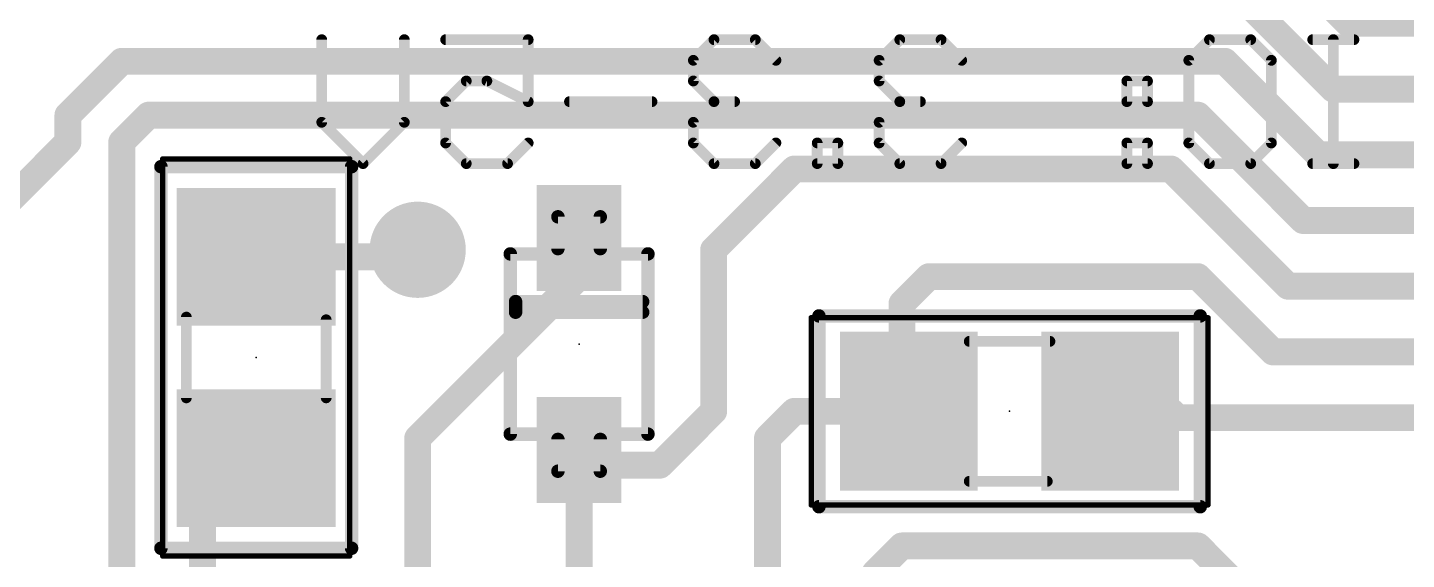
# Model space of a CAD drawing. Extents: x -0.1 to 34.1, y -0.1 to 21.1.
# Drawn here: x 9.27 to 22.29, y 8.76 to 13.78 of the extents above; entities that cross this region are included whole.
import ezdxf

# ---------------------------------------------------------------- set-up
doc = ezdxf.new("R2010")
doc.units = 0
for name, color, linetype in [('16', 132, 'CONTINUOUS'), ('18', 110, 'CONTINUOUS'), ('22', 253, 'CONTINUOUS'), ('24', 53, 'CONTINUOUS'), ('40', 132, 'CONTINUOUS'), ('52', 253, 'CONTINUOUS')]:
    doc.layers.add(name, color=color, linetype=linetype)

# ---------------------------------------------------------------- blocks, each defined once
blk = doc.blocks.new('RECT')
blk.add_solid([(-0.5, -0.5), (0.5, -0.5), (-0.5, 0.5), (0.5, 0.5)])
blk = doc.blocks.new('ROUNDV')
at = {"const_width": 0.5}
blk.add_lwpolyline([(0, -0.25, 1), (0, 0.25, 1), (0, -0.25)], format="xyb", dxfattribs=at)

msp = doc.modelspace()

# ---------------------------------------------------------------- linework, layer by layer
at = {"layer": '16', "const_width": 0.254}
for points in [[(21.082, 14.478), (21.74, 13.82)], [(20.828, 13.97), (21.598, 13.2)], [(21.74, 13.82), (29.72, 13.82)], [(9.652, 12.954), (10.16, 13.462)], [(10.16, 13.462), (20.574, 13.462)], [(20.574, 13.462), (21.456, 12.58)], [(21.598, 13.2), (29.72, 13.2)], [(9.652, 12.7), (9.652, 12.954)], [(10.16, 12.7), (10.414, 12.954)], [(10.414, 12.954), (20.32, 12.954)], [(20.32, 12.954), (21.314, 11.96)], [(9.017, 12.065), (9.652, 12.7)], [(10.16, 10.922), (10.16, 12.7)], [(21.456, 12.58), (29.72, 12.58)], [(15.748, 11.684), (16.51, 12.446)], [(16.51, 12.446), (20.066, 12.446)], [(20.066, 12.446), (21.172, 11.34)], [(21.314, 11.96), (29.72, 11.96)], [(14.478, 11.795), (14.394, 11.684)], [(14.478, 11.43), (14.478, 11.795)], [(11.43, 11.618), (12.888, 11.618)], [(12.888, 11.618), (12.954, 11.684)], [(15.748, 10.16), (15.748, 11.684)], [(12.954, 9.906), (14.478, 11.43)], [(17.78, 11.43), (17.526, 11.176)], [(20.32, 11.43), (17.78, 11.43)], [(21.03, 10.72), (20.32, 11.43)], [(21.172, 11.34), (29.72, 11.34)], [(17.526, 11.176), (17.526, 10.226)], [(10.16, 8.046), (10.16, 10.922)], [(29.72, 10.72), (21.03, 10.72)], [(15.24, 9.652), (15.748, 10.16)], [(16.51, 10.16), (16.256, 9.906)], [(17.592, 10.16), (16.51, 10.16)], [(17.526, 10.226), (17.592, 10.16)], [(19.492, 10.16), (19.298, 10.1)], [(20.066, 10.16), (19.492, 10.16)], [(20.126, 10.1), (20.066, 10.16)], [(20.126, 10.1), (24.578, 10.1)], [(12.954, 4.572), (12.954, 9.906)], [(16.256, 9.906), (16.256, 6.096)], [(14.478, 9.795), (14.562, 9.652)], [(14.478, 9.795), (14.478, 8.316)], [(10.922, 9.21), (11.43, 9.718)], [(14.562, 9.652), (15.24, 9.652)], [(10.922, 6.096), (10.922, 9.21)], [(17.272, 8.636), (17.526, 8.89)], [(17.526, 8.89), (20.32, 8.89)], [(20.32, 8.89), (20.97, 8.24)], [(17.272, 7.686), (17.272, 8.636)]]:
    msp.add_lwpolyline(points, dxfattribs=at)
at = {"layer": '16', "const_width": 0.127}
for points in [[(21.74, 13.8835, 1), (21.74, 13.7565)], [(21.6951, 13.7751, 1), (21.7849, 13.8649)], [(10.16, 13.5255, 1), (10.16, 13.3985)], [(10.2049, 13.4171, 1), (10.1151, 13.5069)], [(20.6189, 13.5069, 1), (20.5291, 13.4171)], [(20.574, 13.3985, 1), (20.574, 13.5255)], [(21.598, 13.2635, 1), (21.598, 13.1365)], [(21.5531, 13.1551, 1), (21.6429, 13.2449)], [(9.7155, 12.954, 1), (9.5885, 12.954)], [(9.6071, 12.9989, 1), (9.6969, 12.9091)], [(10.414, 13.0175, 1), (10.414, 12.8905)], [(10.4589, 12.9091, 1), (10.3691, 12.9989)], [(20.3649, 12.9989, 1), (20.2751, 12.9091)], [(20.32, 12.8905, 1), (20.32, 13.0175)], [(9.5885, 12.7, 1), (9.7155, 12.7)], [(9.6969, 12.6551, 1), (9.6071, 12.7449)], [(10.2235, 12.7, 1), (10.0965, 12.7)], [(10.1151, 12.7449, 1), (10.2049, 12.6551)], [(21.456, 12.6435, 1), (21.456, 12.5165)], [(21.4111, 12.5351, 1), (21.5009, 12.6249)], [(16.51, 12.5095, 1), (16.51, 12.3825)], [(16.5549, 12.4011, 1), (16.4651, 12.4909)], [(20.1109, 12.4909, 1), (20.0211, 12.4011)], [(20.066, 12.3825, 1), (20.066, 12.5095)], [(21.314, 12.0235, 1), (21.314, 11.8965)], [(21.2691, 11.9151, 1), (21.3589, 12.0049)], [(14.5415, 11.795, 1), (14.4145, 11.795)], [(14.5286, 11.7567, 1), (14.4274, 11.8333)], [(11.43, 11.6815, 1), (11.43, 11.5545)], [(12.8431, 11.6629, 1), (12.9329, 11.5731)], [(12.888, 11.5545, 1), (12.888, 11.6815)], [(12.9989, 11.6391, 1), (12.9091, 11.7289)], [(14.3434, 11.7223, 1), (14.4446, 11.6457)], [(15.8115, 11.684, 1), (15.6845, 11.684)], [(15.7031, 11.7289, 1), (15.7929, 11.6391)], [(14.4145, 11.43, 1), (14.5415, 11.43)], [(14.5229, 11.3851, 1), (14.4331, 11.4749)], [(17.78, 11.4935, 1), (17.78, 11.3665)], [(17.8249, 11.3851, 1), (17.7351, 11.4749)], [(20.3649, 11.4749, 1), (20.2751, 11.3851)], [(20.32, 11.3665, 1), (20.32, 11.4935)], [(21.172, 11.4035, 1), (21.172, 11.2765)], [(21.1271, 11.2951, 1), (21.2169, 11.3849)], [(17.5895, 11.176, 1), (17.4625, 11.176)], [(17.4811, 11.2209, 1), (17.5709, 11.1311)], [(10.2235, 10.922, 1), (10.0965, 10.922)], [(10.0965, 10.922, 1), (10.2235, 10.922)], [(21.03, 10.7835, 1), (21.03, 10.6565)], [(20.9851, 10.6751, 1), (21.0749, 10.7649)], [(15.7929, 10.1151, 1), (15.7031, 10.2049)], [(16.51, 10.2235, 1), (16.51, 10.0965)], [(16.5549, 10.1151, 1), (16.4651, 10.2049)], [(17.5709, 10.2709, 1), (17.4811, 10.1811)], [(17.4625, 10.226, 1), (17.5895, 10.226)], [(17.592, 10.0965, 1), (17.592, 10.2235)], [(19.492, 10.2235, 1), (19.492, 10.0965)], [(19.5108, 10.0993, 1), (19.4732, 10.2207)], [(20.1109, 10.2049, 1), (20.0211, 10.1151)], [(20.066, 10.0965, 1), (20.066, 10.2235)], [(15.6845, 10.16, 1), (15.8115, 10.16)], [(17.5471, 10.1151, 1), (17.6369, 10.2049)], [(19.2792, 10.1607, 1), (19.3168, 10.0393)], [(20.126, 10.1635, 1), (20.126, 10.0365)], [(20.0811, 10.0551, 1), (20.1709, 10.1449)], [(13.0175, 9.906, 1), (12.8905, 9.906)], [(16.3195, 9.906, 1), (16.1925, 9.906)], [(12.9091, 9.9509, 1), (12.9989, 9.8611)], [(14.5328, 9.8272, 1), (14.4232, 9.7628)], [(14.5415, 9.795, 1), (14.4145, 9.795)], [(16.2111, 9.9509, 1), (16.3009, 9.8611)], [(11.4749, 9.6731, 1), (11.3851, 9.7629)], [(14.562, 9.7155, 1), (14.562, 9.5885)], [(15.24, 9.5885, 1), (15.24, 9.7155)], [(14.5072, 9.6198, 1), (14.6168, 9.6842)], [(15.1951, 9.6969, 1), (15.2849, 9.6071)], [(10.9855, 9.21, 1), (10.8585, 9.21)], [(10.8771, 9.2549, 1), (10.9669, 9.1651)], [(17.526, 8.9535, 1), (17.526, 8.8265)], [(17.5709, 8.8451, 1), (17.4811, 8.9349)], [(20.3649, 8.9349, 1), (20.2751, 8.8451)], [(20.32, 8.8265, 1), (20.32, 8.9535)], [(17.3355, 8.636, 1), (17.2085, 8.636)]]:
    msp.add_lwpolyline(points, format="xyb", dxfattribs=at)
at = {"layer": '22'}
for points, const_width in [([(12.0482, 12.8866), (12.0482, 13.6662)], 0.1016), ([(12.8278, 13.6662), (12.8278, 12.8866)], 0.1016), ([(13.2176, 13.6662), (13.9972, 13.6662)], 0.1016), ([(13.9972, 13.6662), (13.9972, 13.0815)], 0.1016), ([(15.7513, 13.6662), (15.5564, 13.4713)], 0.1016), ([(16.1411, 13.6662), (15.7513, 13.6662)], 0.1016), ([(16.336, 13.4713), (16.1411, 13.6662)], 0.1016), ([(17.5054, 13.6662), (17.3105, 13.4713)], 0.1016), ([(17.8952, 13.6662), (17.5054, 13.6662)], 0.1016), ([(18.0901, 13.4713), (17.8952, 13.6662)], 0.1016), ([(20.234, 13.4713), (20.4289, 13.6662)], 0.1016), ([(20.4289, 13.6662), (20.8187, 13.6662)], 0.1016), ([(20.8187, 13.6662), (21.0136, 13.4713)], 0.1016), ([(21.7932, 13.6662), (21.4034, 13.6662)], 0.1016), ([(21.5983, 12.4968), (21.5983, 13.6662)], 0.1016), ([(15.5564, 13.4713), (15.5564, 13.2764)], 0.1016), ([(17.3105, 13.4713), (17.3105, 13.2764)], 0.1016), ([(20.234, 12.6917), (20.234, 13.4713)], 0.1016), ([(21.0136, 13.4713), (21.0136, 12.6917)], 0.1016), ([(13.4125, 13.2764), (13.2176, 13.0815)], 0.1016), ([(13.6074, 13.2764), (13.4125, 13.2764)], 0.1016), ([(13.9972, 13.0815), (13.6074, 13.2764)], 0.1016), ([(15.5564, 13.2764), (15.7513, 13.0815)], 0.1016), ([(17.3105, 13.2764), (17.5054, 13.0815)], 0.1016), ([(19.8442, 13.2764), (19.6493, 13.2764)], 0.1016), ([(19.6493, 13.2764), (19.6493, 13.0815)], 0.1016), ([(19.8442, 13.0815), (19.8442, 13.2764)], 0.1016), ([(13.2176, 13.0815), (13.2176, 12.6917)], 0.1016), ([(15.1666, 13.0815), (14.387, 13.0815)], 0.1016), ([(15.7513, 13.0815), (15.5564, 12.8866)], 0.1016), ([(15.7513, 13.0815), (15.9462, 13.0815)], 0.1016), ([(17.5054, 13.0815), (17.3105, 12.8866)], 0.1016), ([(17.5054, 13.0815), (17.7003, 13.0815)], 0.1016), ([(19.6493, 13.0815), (19.8442, 13.0815)], 0.1016), ([(12.438, 12.4968), (12.0482, 12.8866)], 0.1016), ([(12.8278, 12.8866), (12.438, 12.4968)], 0.1016), ([(15.5564, 12.8866), (15.5564, 12.6917)], 0.1016), ([(17.3105, 12.8866), (17.3105, 12.6917)], 0.1016), ([(13.2176, 12.6917), (13.4125, 12.4968)], 0.1016), ([(13.8023, 12.4968), (13.9972, 12.6917)], 0.1016), ([(15.5564, 12.6917), (15.7513, 12.4968)], 0.1016), ([(16.1411, 12.4968), (16.336, 12.6917)], 0.1016), ([(16.9207, 12.6917), (16.7258, 12.6917)], 0.1016), ([(16.7258, 12.6917), (16.7258, 12.4968)], 0.1016), ([(16.9207, 12.4968), (16.9207, 12.6917)], 0.1016), ([(17.3105, 12.6917), (17.5054, 12.4968)], 0.1016), ([(17.8952, 12.4968), (18.0901, 12.6917)], 0.1016), ([(19.8442, 12.6917), (19.6493, 12.6917)], 0.1016), ([(19.6493, 12.6917), (19.6493, 12.4968)], 0.1016), ([(19.8442, 12.4968), (19.8442, 12.6917)], 0.1016), ([(20.4289, 12.4968), (20.234, 12.6917)], 0.1016), ([(21.0136, 12.6917), (20.8187, 12.4968)], 0.1016), ([(12.33, 12.468), (10.53, 12.468)], 0.127), ([(10.53, 12.468), (10.53, 8.868)], 0.127), ([(12.33, 8.868), (12.33, 12.468)], 0.127), ([(13.4125, 12.4968), (13.8023, 12.4968)], 0.1016), ([(15.7513, 12.4968), (16.1411, 12.4968)], 0.1016), ([(16.7258, 12.4968), (16.9207, 12.4968)], 0.1016), ([(17.5054, 12.4968), (17.8952, 12.4968)], 0.1016), ([(19.6493, 12.4968), (19.8442, 12.4968)], 0.1016), ([(20.8187, 12.4968), (20.4289, 12.4968)], 0.1016), ([(21.7932, 12.4968), (21.4034, 12.4968)], 0.1016), ([(15.128, 11.645), (13.828, 11.645)], 0.127), ([(13.828, 11.645), (13.828, 9.945)], 0.127), ([(15.128, 9.945), (15.128, 11.645)], 0.127), ([(15.078, 11.195), (13.878, 11.195)], 0.127), ([(13.878, 11.195), (13.878, 11.095)], 0.127), ([(13.878, 11.095), (15.078, 11.095)], 0.127), ([(16.742, 11.06), (16.742, 9.26)], 0.127), ([(20.342, 11.06), (16.742, 11.06)], 0.127), ([(20.342, 9.26), (20.342, 11.06)], 0.127), ([(13.828, 9.945), (15.128, 9.945)], 0.127), ([(16.742, 9.26), (20.342, 9.26)], 0.127), ([(10.53, 8.868), (12.33, 8.868)], 0.127)]:
    msp.add_lwpolyline(points, dxfattribs=dict(at, const_width=const_width))
for points, const_width in [([(12.0736, 13.6662, 1), (12.0228, 13.6662)], 0.0508), ([(12.8532, 13.6662, 1), (12.8024, 13.6662)], 0.0508), ([(13.2176, 13.6916, 1), (13.2176, 13.6408)], 0.0508), ([(14.0226, 13.6662, 1), (13.9718, 13.6662)], 0.0508), ([(13.9972, 13.6408, 1), (13.9972, 13.6916)], 0.0508), ([(15.7513, 13.6916, 1), (15.7513, 13.6408)], 0.0508), ([(15.7693, 13.6482, 1), (15.7334, 13.6842)], 0.0508), ([(16.1591, 13.6842, 1), (16.1232, 13.6482)], 0.0508), ([(16.1411, 13.6408, 1), (16.1411, 13.6916)], 0.0508), ([(17.5054, 13.6916, 1), (17.5054, 13.6408)], 0.0508), ([(17.5234, 13.6482, 1), (17.4875, 13.6842)], 0.0508), ([(17.9132, 13.6842, 1), (17.8773, 13.6482)], 0.0508), ([(17.8952, 13.6408, 1), (17.8952, 13.6916)], 0.0508), ([(20.4289, 13.6916, 1), (20.4289, 13.6408)], 0.0508), ([(20.4469, 13.6482, 1), (20.4109, 13.6842)], 0.0508), ([(20.8367, 13.6842, 1), (20.8007, 13.6482)], 0.0508), ([(20.8187, 13.6408, 1), (20.8187, 13.6916)], 0.0508), ([(21.4034, 13.6916, 1), (21.4034, 13.6408)], 0.0508), ([(21.6237, 13.6662, 1), (21.5729, 13.6662)], 0.0508), ([(21.7932, 13.6408, 1), (21.7932, 13.6916)], 0.0508), ([(15.5818, 13.4713, 1), (15.531, 13.4713)], 0.0508), ([(15.5385, 13.4893, 1), (15.5744, 13.4533)], 0.0508), ([(16.3181, 13.4533, 1), (16.354, 13.4893)], 0.0508), ([(17.3359, 13.4713, 1), (17.2851, 13.4713)], 0.0508), ([(17.2926, 13.4893, 1), (17.3285, 13.4533)], 0.0508), ([(18.0722, 13.4533, 1), (18.1081, 13.4893)], 0.0508), ([(20.216, 13.4893, 1), (20.252, 13.4533)], 0.0508), ([(20.2594, 13.4713, 1), (20.2086, 13.4713)], 0.0508), ([(21.039, 13.4713, 1), (20.9882, 13.4713)], 0.0508), ([(20.9956, 13.4533, 1), (21.0316, 13.4893)], 0.0508), ([(13.4125, 13.3018, 1), (13.4125, 13.251)], 0.0508), ([(13.4305, 13.2584, 1), (13.3946, 13.2944)], 0.0508), ([(13.6188, 13.2991, 1), (13.5961, 13.2537)], 0.0508), ([(13.6074, 13.251, 1), (13.6074, 13.3018)], 0.0508), ([(15.5744, 13.2944, 1), (15.5385, 13.2584)], 0.0508), ([(15.531, 13.2764, 1), (15.5818, 13.2764)], 0.0508), ([(17.3285, 13.2944, 1), (17.2926, 13.2584)], 0.0508), ([(17.2851, 13.2764, 1), (17.3359, 13.2764)], 0.0508), ([(19.6493, 13.3018, 1), (19.6493, 13.251)], 0.0508), ([(19.6747, 13.2764, 1), (19.6239, 13.2764)], 0.0508), ([(19.8696, 13.2764, 1), (19.8188, 13.2764)], 0.0508), ([(19.8442, 13.251, 1), (19.8442, 13.3018)], 0.0508), ([(13.243, 13.0815, 1), (13.1922, 13.0815)], 0.0508), ([(13.1997, 13.0995, 1), (13.2356, 13.0635)], 0.0508), ([(13.9718, 13.0815, 1), (14.0226, 13.0815)], 0.0508), ([(13.9859, 13.0588, 1), (14.0086, 13.1042)], 0.0508), ([(14.387, 13.1069, 1), (14.387, 13.0561)], 0.0508), ([(15.1666, 13.0561, 1), (15.1666, 13.1069)], 0.0508), ([(15.7513, 13.1069, 1), (15.7513, 13.0561)], 0.0508), ([(15.7693, 13.0635, 1), (15.7334, 13.0995)], 0.0508), ([(15.7334, 13.0635, 1), (15.7693, 13.0995)], 0.0508), ([(15.9462, 13.0561, 1), (15.9462, 13.1069)], 0.0508), ([(17.5054, 13.1069, 1), (17.5054, 13.0561)], 0.0508), ([(17.5234, 13.0635, 1), (17.4875, 13.0995)], 0.0508), ([(17.4875, 13.0635, 1), (17.5234, 13.0995)], 0.0508), ([(17.7003, 13.0561, 1), (17.7003, 13.1069)], 0.0508), ([(19.6493, 13.1069, 1), (19.6493, 13.0561)], 0.0508), ([(19.6239, 13.0815, 1), (19.6747, 13.0815)], 0.0508), ([(19.8188, 13.0815, 1), (19.8696, 13.0815)], 0.0508), ([(19.8442, 13.0561, 1), (19.8442, 13.1069)], 0.0508), ([(12.0662, 12.9046, 1), (12.0303, 12.8686)], 0.0508), ([(12.0228, 12.8866, 1), (12.0736, 12.8866)], 0.0508), ([(12.8024, 12.8866, 1), (12.8532, 12.8866)], 0.0508), ([(12.8458, 12.8686, 1), (12.8099, 12.9046)], 0.0508), ([(15.5818, 12.8866, 1), (15.531, 12.8866)], 0.0508), ([(15.5385, 12.9046, 1), (15.5744, 12.8686)], 0.0508), ([(17.3359, 12.8866, 1), (17.2851, 12.8866)], 0.0508), ([(17.2926, 12.9046, 1), (17.3285, 12.8686)], 0.0508), ([(13.2356, 12.7097, 1), (13.1997, 12.6737)], 0.0508), ([(13.1922, 12.6917, 1), (13.243, 12.6917)], 0.0508), ([(14.0152, 12.6737, 1), (13.9793, 12.7097)], 0.0508), ([(15.5744, 12.7097, 1), (15.5385, 12.6737)], 0.0508), ([(15.531, 12.6917, 1), (15.5818, 12.6917)], 0.0508), ([(16.354, 12.6737, 1), (16.3181, 12.7097)], 0.0508), ([(16.7258, 12.7171, 1), (16.7258, 12.6663)], 0.0508), ([(16.7512, 12.6917, 1), (16.7004, 12.6917)], 0.0508), ([(16.9461, 12.6917, 1), (16.8953, 12.6917)], 0.0508), ([(16.9207, 12.6663, 1), (16.9207, 12.7171)], 0.0508), ([(17.3285, 12.7097, 1), (17.2926, 12.6737)], 0.0508), ([(17.2851, 12.6917, 1), (17.3359, 12.6917)], 0.0508), ([(18.1081, 12.6737, 1), (18.0722, 12.7097)], 0.0508), ([(19.6493, 12.7171, 1), (19.6493, 12.6663)], 0.0508), ([(19.6747, 12.6917, 1), (19.6239, 12.6917)], 0.0508), ([(19.8696, 12.6917, 1), (19.8188, 12.6917)], 0.0508), ([(19.8442, 12.6663, 1), (19.8442, 12.7171)], 0.0508), ([(20.252, 12.7097, 1), (20.216, 12.6737)], 0.0508), ([(20.2086, 12.6917, 1), (20.2594, 12.6917)], 0.0508), ([(20.9882, 12.6917, 1), (21.039, 12.6917)], 0.0508), ([(21.0316, 12.6737, 1), (20.9956, 12.7097)], 0.0508), ([(10.53, 12.4998, 1), (10.53, 12.4362)], 0.0635), ([(10.5618, 12.468, 1), (10.4983, 12.468)], 0.0635), ([(12.3618, 12.468, 1), (12.2982, 12.468)], 0.0635), ([(12.33, 12.4362, 1), (12.33, 12.4998)], 0.0635), ([(12.4201, 12.5148, 1), (12.456, 12.4788)], 0.0508), ([(12.4201, 12.4788, 1), (12.456, 12.5148)], 0.0508), ([(13.4125, 12.5222, 1), (13.4125, 12.4714)], 0.0508), ([(13.3946, 12.4788, 1), (13.4305, 12.5148)], 0.0508), ([(13.7844, 12.5148, 1), (13.8203, 12.4788)], 0.0508), ([(13.8023, 12.4714, 1), (13.8023, 12.5222)], 0.0508), ([(15.7513, 12.5222, 1), (15.7513, 12.4714)], 0.0508), ([(15.7334, 12.4788, 1), (15.7693, 12.5148)], 0.0508), ([(16.1232, 12.5148, 1), (16.1591, 12.4788)], 0.0508), ([(16.1411, 12.4714, 1), (16.1411, 12.5222)], 0.0508), ([(16.7258, 12.5222, 1), (16.7258, 12.4714)], 0.0508), ([(16.7004, 12.4968, 1), (16.7512, 12.4968)], 0.0508), ([(16.8953, 12.4968, 1), (16.9461, 12.4968)], 0.0508), ([(16.9207, 12.4714, 1), (16.9207, 12.5222)], 0.0508), ([(17.5054, 12.5222, 1), (17.5054, 12.4714)], 0.0508), ([(17.4875, 12.4788, 1), (17.5234, 12.5148)], 0.0508), ([(17.8773, 12.5148, 1), (17.9132, 12.4788)], 0.0508), ([(17.8952, 12.4714, 1), (17.8952, 12.5222)], 0.0508), ([(19.6493, 12.5222, 1), (19.6493, 12.4714)], 0.0508), ([(19.6239, 12.4968, 1), (19.6747, 12.4968)], 0.0508), ([(19.8188, 12.4968, 1), (19.8696, 12.4968)], 0.0508), ([(19.8442, 12.4714, 1), (19.8442, 12.5222)], 0.0508), ([(20.4289, 12.5222, 1), (20.4289, 12.4714)], 0.0508), ([(20.4109, 12.4788, 1), (20.4469, 12.5148)], 0.0508), ([(20.8007, 12.5148, 1), (20.8367, 12.4788)], 0.0508), ([(20.8187, 12.4714, 1), (20.8187, 12.5222)], 0.0508), ([(21.4034, 12.5222, 1), (21.4034, 12.4714)], 0.0508), ([(21.5729, 12.4968, 1), (21.6237, 12.4968)], 0.0508), ([(21.7932, 12.4714, 1), (21.7932, 12.5222)], 0.0508), ([(13.828, 11.6768, 1), (13.828, 11.6133)], 0.0635), ([(13.8598, 11.645, 1), (13.7963, 11.645)], 0.0635), ([(15.1598, 11.645, 1), (15.0962, 11.645)], 0.0635), ([(15.128, 11.6133, 1), (15.128, 11.6768)], 0.0635), ([(13.878, 11.2268, 1), (13.878, 11.1632)], 0.0635), ([(13.9098, 11.195, 1), (13.8462, 11.195)], 0.0635), ([(15.078, 11.1632, 1), (15.078, 11.2268)], 0.0635), ([(13.8462, 11.095, 1), (13.9098, 11.095)], 0.0635), ([(13.878, 11.1268, 1), (13.878, 11.0633)], 0.0635), ([(15.078, 11.0633, 1), (15.078, 11.1268)], 0.0635), ([(16.742, 11.0918, 1), (16.742, 11.0282)], 0.0635), ([(16.7737, 11.06, 1), (16.7103, 11.06)], 0.0635), ([(20.3738, 11.06, 1), (20.3103, 11.06)], 0.0635), ([(20.342, 11.0282, 1), (20.342, 11.0918)], 0.0635), ([(13.828, 9.9768, 1), (13.828, 9.9132)], 0.0635), ([(13.7963, 9.945, 1), (13.8598, 9.945)], 0.0635), ([(15.0962, 9.945, 1), (15.1598, 9.945)], 0.0635), ([(15.128, 9.9132, 1), (15.128, 9.9768)], 0.0635), ([(16.742, 9.2918, 1), (16.742, 9.2282)], 0.0635), ([(16.7103, 9.26, 1), (16.7737, 9.26)], 0.0635), ([(20.3103, 9.26, 1), (20.3738, 9.26)], 0.0635), ([(20.342, 9.2282, 1), (20.342, 9.2918)], 0.0635), ([(10.53, 8.8998, 1), (10.53, 8.8362)], 0.0635), ([(10.4983, 8.868, 1), (10.5618, 8.868)], 0.0635), ([(12.2982, 8.868, 1), (12.3618, 8.868)], 0.0635), ([(12.33, 8.8362, 1), (12.33, 8.8998)], 0.0635)]:
    msp.add_lwpolyline(points, format="xyb", dxfattribs=dict(at, const_width=const_width))
at = {"layer": '24'}
for p in [(14.478, 10.795), (11.43, 10.668), (18.542, 10.16)]:
    msp.add_point(p, dxfattribs=at)
at = {"layer": '40', "const_width": 0.0508}
for points in [[(10.547, 12.541), (10.547, 8.795)], [(12.313, 12.541), (10.547, 12.541)], [(12.313, 8.795), (12.313, 12.541)], [(20.415, 11.043), (16.669, 11.043)], [(16.669, 11.043), (16.669, 9.277)], [(20.415, 9.277), (20.415, 11.043)], [(16.669, 9.277), (20.415, 9.277)], [(10.547, 8.795), (12.313, 8.795)]]:
    msp.add_lwpolyline(points, dxfattribs=at)
at = {"layer": '40', "const_width": 0.0254}
for points in [[(10.5597, 12.541, 1), (10.5343, 12.541)], [(10.547, 12.5537, 1), (10.547, 12.5283)], [(12.3257, 12.541, 1), (12.3003, 12.541)], [(12.313, 12.5283, 1), (12.313, 12.5537)], [(16.669, 11.0557, 1), (16.669, 11.0303)], [(16.6817, 11.043, 1), (16.6563, 11.043)], [(20.4277, 11.043, 1), (20.4023, 11.043)], [(20.415, 11.0303, 1), (20.415, 11.0557)], [(16.669, 9.2897, 1), (16.669, 9.2643)], [(16.6563, 9.277, 1), (16.6817, 9.277)], [(20.4023, 9.277, 1), (20.4277, 9.277)], [(20.415, 9.2643, 1), (20.415, 9.2897)], [(10.547, 8.8077, 1), (10.547, 8.7823)], [(10.5343, 8.795, 1), (10.5597, 8.795)], [(12.3003, 8.795, 1), (12.3257, 8.795)], [(12.313, 8.7823, 1), (12.313, 8.8077)]]:
    msp.add_lwpolyline(points, format="xyb", dxfattribs=at)
at = {"layer": '52'}
for points, const_width in [([(14.3098, 11.995, 1), (14.2462, 11.995)], 0.0635), ([(14.278, 12.0268, 1), (14.278, 11.9633)], 0.0635), ([(14.7098, 11.995, 1), (14.6463, 11.995)], 0.0635), ([(14.678, 11.9633, 1), (14.678, 12.0268)], 0.0635), ([(14.2462, 11.695, 1), (14.3098, 11.695)], 0.0635), ([(14.6463, 11.695, 1), (14.7098, 11.695)], 0.0635), ([(10.7954, 11.049, 1), (10.7446, 11.049)], 0.0508), ([(12.1154, 11.024, 1), (12.0646, 11.024)], 0.0508), ([(18.161, 10.8454, 1), (18.161, 10.7946)], 0.0508), ([(18.923, 10.7946, 1), (18.923, 10.8454)], 0.0508), ([(10.7446, 10.287, 1), (10.7954, 10.287)], 0.0508), ([(12.0646, 10.287, 1), (12.1154, 10.287)], 0.0508), ([(14.3098, 9.895, 1), (14.2462, 9.895)], 0.0635), ([(14.7098, 9.895, 1), (14.6463, 9.895)], 0.0635), ([(14.278, 9.6268, 1), (14.278, 9.5633)], 0.0635), ([(14.678, 9.5633, 1), (14.678, 9.6268)], 0.0635), ([(14.2462, 9.595, 1), (14.3098, 9.595)], 0.0635), ([(14.6463, 9.595, 1), (14.7098, 9.595)], 0.0635), ([(18.161, 9.5254, 1), (18.161, 9.4746)], 0.0508), ([(18.898, 9.4746, 1), (18.898, 9.5254)], 0.0508)]:
    msp.add_lwpolyline(points, format="xyb", dxfattribs=dict(at, const_width=const_width))
for points, const_width in [([(14.678, 11.995), (14.278, 11.995)], 0.127), ([(14.278, 11.995), (14.278, 11.695)], 0.127), ([(14.678, 11.695), (14.678, 11.995)], 0.127), ([(10.77, 11.049), (10.77, 10.287)], 0.1016), ([(12.09, 11.024), (12.09, 10.287)], 0.1016), ([(18.923, 10.82), (18.161, 10.82)], 0.1016), ([(14.278, 9.595), (14.278, 9.895)], 0.127), ([(14.678, 9.895), (14.678, 9.595)], 0.127), ([(14.678, 9.595), (14.278, 9.595)], 0.127), ([(18.898, 9.5), (18.161, 9.5)], 0.1016)]:
    msp.add_lwpolyline(points, dxfattribs=dict(at, const_width=const_width))

# ---------------------------------------------------------------- block references
at = {"layer": '16', "xscale": 1.3, "yscale": 1.5}
for p, rotation in [((11.43, 11.618), 270), ((17.592, 10.16), 180), ((19.492, 10.16), 180), ((11.43, 9.718), 270)]:
    msp.add_blockref('RECT', p, dxfattribs=dict(at, rotation=rotation))
at = {"layer": '16', "yscale": 0.8, "rotation": 90}
for p in [(14.478, 11.795), (14.478, 9.795)]:
    msp.add_blockref('RECT', p, dxfattribs=at)
at = {"layer": '18', "xscale": 0.908, "yscale": 0.908}
msp.add_blockref('ROUNDV', (12.954, 11.684), dxfattribs=at)
msp.add_blockref('ROUNDV', (12.954, 11.684), dxfattribs=at)
at = {"layer": '52', "xscale": 0.7501, "yscale": 1.4501}
for p, rotation in [((11.4289, 11.3852), 270), ((17.8114, 10.1612), 180), ((19.2592, 10.1612), 180), ((11.4289, 9.9374), 270)]:
    msp.add_blockref('RECT', p, dxfattribs=dict(at, rotation=rotation))

doc.saveas('drawing.dxf')
